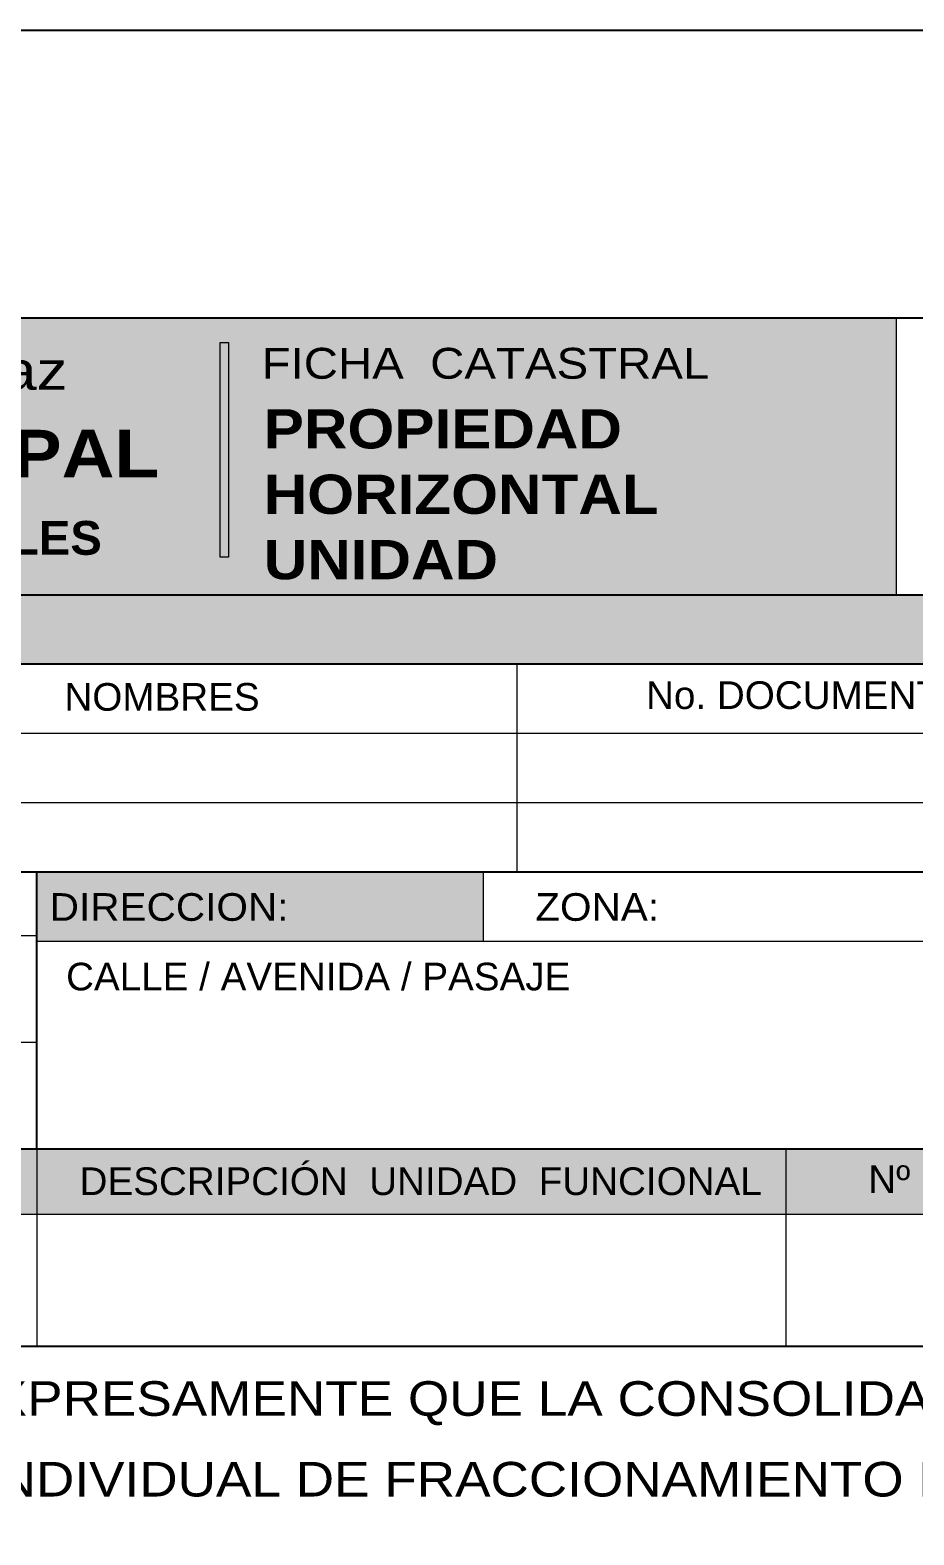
# Model space of a CAD drawing. Header units: inches. Extents: x 13.1 to 77.9, y 9.9 to 37.9.
# Drawn here: x 65.22 to 69.82, y 30.02 to 37.85 of the extents above; entities that cross this region are included whole.
import ezdxf

# ---------------------------------------------------------------- set-up
doc = ezdxf.new("R2010")
doc.units = ezdxf.units.IN
doc.header["$MEASUREMENT"] = 0
for name, color, linetype, lineweight in [('F_H', 253, 'Continuous', 13), ('F_NUEVA', 43, 'Continuous', 25), ('F_TEXT', 250, 'Continuous', 13), ('F_TEXTONUEVO', 250, 'Continuous', 13)]:
    doc.layers.add(name, color=color, linetype=linetype, lineweight=lineweight)
doc.layers.add('F_Layer01', color=7, linetype='Continuous')
doc.styles.add('ARIAL', font='arial.ttf', dxfattribs={"height": 0.2})

msp = doc.modelspace()

# ---------------------------------------------------------------- hatches: boundary and pattern name
at = {"layer": 'F_H'}
for points in [[(73.1571, 34.5512), (73.1571, 34.9122), (57.3571, 34.9122), (57.3571, 34.5512)], [(65.2571, 33.4684), (65.2571, 33.1075), (67.5822, 33.1075), (67.5822, 33.4684)], [(57.3571, 32.0291), (57.3571, 31.6859), (65.2571, 31.6859), (65.2571, 32.0291)], [(65.2571, 32.0291), (65.2571, 31.6859), (73.1571, 31.6859), (73.1571, 32.0291)]]:
    msp.add_hatch(color=256, dxfattribs=at).paths.add_polyline_path(points)
at = {"layer": 'F_Layer01', "true_color": 0xc5483d}
h = msp.add_hatch(color=15, dxfattribs=at)
h.dxf.hatch_style = 2
h.paths.add_polyline_path([(69.7327, 34.9122), (57.3571, 34.9122), (57.3571, 36.3515), (69.7327, 36.3515)])
at = {"layer": 'F_Layer01', "true_color": 0x201815}
h = msp.add_hatch(color=250, dxfattribs=at)
h.dxf.hatch_style = 2
h.paths.add_polyline_path([(66.2557, 35.1083), (66.2116, 35.1083), (66.2116, 36.2259), (66.2557, 36.2259)])

# ---------------------------------------------------------------- linework, layer by layer
at = {"layer": 'Defpoints', "color": 2}
msp.add_lwpolyline([(77.8571, 37.8515), (77.8571, 9.8515), (56.2571, 9.8515), (56.2571, 37.8515)], close=True, dxfattribs=at)
at = {"layer": 'F_Layer01', "lineweight": 0}
msp.add_lwpolyline([(69.7327, 34.9122), (57.3571, 34.9122), (57.3571, 36.3515), (69.7327, 36.3515), (69.7327, 34.9122)], close=True, dxfattribs=at)
msp.add_lwpolyline([(66.2557, 35.1083), (66.2116, 35.1083), (66.2116, 36.2259), (66.2557, 36.2259), (66.2557, 35.1083)], dxfattribs=at)
at = {"layer": 'F_NUEVA', "color": 7}
for p, q in [((77.3571, 36.3515), (57.3571, 36.3515)), ((57.3571, 34.9122), (73.1571, 34.9122)), ((73.1571, 34.5512), (57.3571, 34.5512)), ((73.1571, 33.4684), (57.3571, 33.4684)), ((65.2571, 32.0291), (65.2571, 33.4684)), ((57.3571, 32.0291), (77.3571, 32.0291)), ((65.2571, 30.9994), (57.3571, 30.9994)), ((73.1571, 30.9994), (65.2571, 30.9994))]:
    msp.add_line(p, q, dxfattribs=at)
at = {"layer": 'F_TEXTONUEVO', "color": 7}
for p, q in [((67.7571, 34.5512), (67.7571, 33.4684)), ((77.3571, 34.1903), (57.3571, 34.1903)), ((77.3571, 33.8294), (57.3571, 33.8294)), ((67.5822, 33.4684), (67.5822, 33.1075)), ((65.2571, 33.1363), (57.3571, 33.1363)), ((73.1571, 33.1075), (65.2571, 33.1075)), ((65.2571, 32.5827), (57.3571, 32.5827)), ((65.2571, 32.0291), (65.2571, 30.9994)), ((69.1571, 32.0291), (69.1571, 30.9994)), ((65.2571, 31.6859), (57.3571, 31.6859)), ((73.1571, 31.6859), (65.2571, 31.6859)), ((57.3571, 30.9994), (73.1571, 30.9994))]:
    msp.add_line(p, q, dxfattribs=at)

# ---------------------------------------------------------------- texts
at = {"attachment_point": 1, "style": 'ARIAL'}
for s, insert, char_height in [('{\\fArial|b1|i0|c0|p34;\\W1.1;PROPIEDAD \\PHORIZONTAL  \\PUNIDAD}', (66.4392, 35.8781), 0.204176), ('{\\fArial|b1|i0|c0|p34;\\W1.1;AUTORIDAD CATASTRAL MUNICIPAL}', (58.9492, 35.7709), 0.248091), ('{\\fArial|b1|i0|c0|p34;UNIDAD DE REGISTRO Y SERVICIOS CATASTRALES}', (59.3367, 35.2965), 0.176104)]:
    msp.add_mtext_dynamic_manual_height_columns(s, width=8.524297, gutter_width=8.5, heights=[0], dxfattribs=dict(at, insert=insert, char_height=char_height))
at = {"layer": 'F_TEXT', "color": 7, "style": 'ARIAL'}
for s, height, width, p in [('Gobierno Autónomo Municipal de La Paz', 0.2, 1.15, (59.5594, 35.9791)), ('DIRECCION:', 0.14393, 1.05, (65.3248, 33.2153)), ('ZONA:', 0.14393, 1.05, (67.8528, 33.2153)), ('REALIZADA LA VERIFICACIÓN EN SITIO, DECLARO EXPRESAMENTE QUE LA CONSOLIDACIÓN FÍSICA DE LA', 0.18, 1.1, (58.015, 30.6388)), ('UNIDAD FUNCIONAL ESTÁ DE ACUERDO AL PLANO INDIVIDUAL DE FRACCIONAMIENTO DE LA MISMA.', 0.18, 1.1, (58.015, 30.2188))]:
    msp.add_text(s, height=height, dxfattribs=dict(at, width=width)).set_placement(p)
at = {"layer": 'F_TEXT', "color": 255, "style": 'ARIAL', "width": 1.1}
msp.add_text('FICHA  CATASTRAL', height=0.160612, dxfattribs=at).set_placement((66.4282, 36.0368))
at = {"layer": 'F_TEXT', "color": 7, "style": 'ARIAL'}
for s, height, p in [('No. DOCUMENTO', 0.143932, (68.4298, 34.318)), ('NOMBRES', 0.14393, (65.4015, 34.3089)), ('CALLE / AVENIDA / PASAJE', 0.143932, (65.4101, 32.8532)), ('DESCRIPCIÓN  UNIDAD  FUNCIONAL', 0.143932, (65.4802, 31.788)), ('Nº', 0.14393, (69.5869, 31.7979))]:
    msp.add_text(s, height=height, dxfattribs=at).set_placement(p)

doc.saveas('drawing.dxf')
